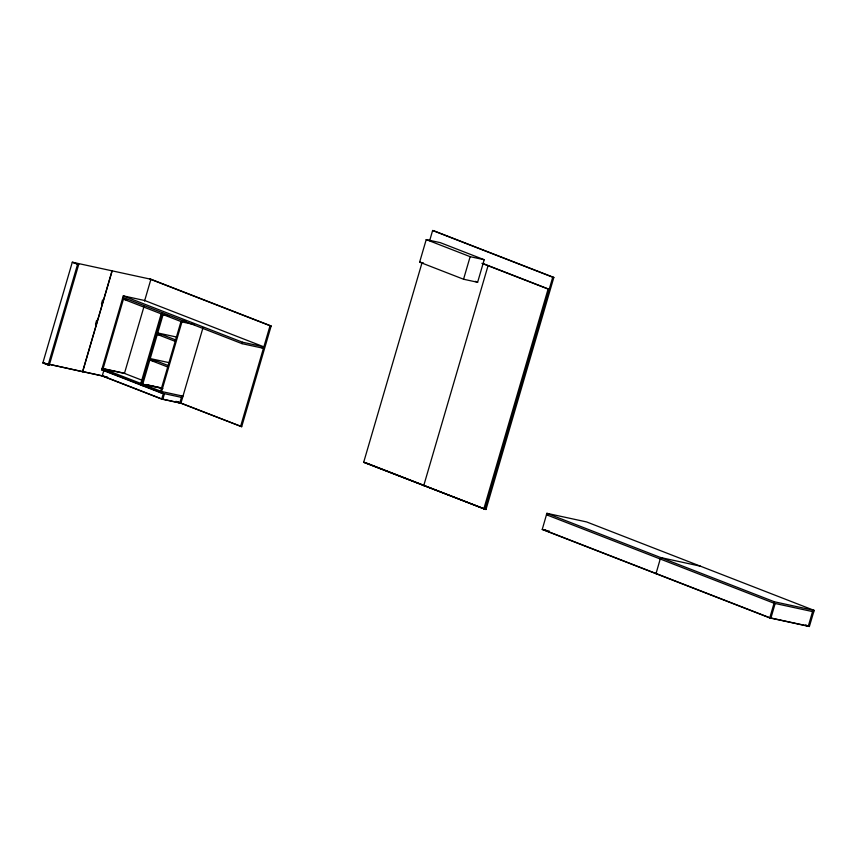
<?xml version="1.0" encoding="UTF-8"?>
<svg xmlns="http://www.w3.org/2000/svg" width="857" height="857" viewBox="0 0 857 857"><rect width="100%" height="100%" fill="white"/><g stroke="black" fill="none" stroke-linecap="round" stroke-linejoin="round"><path stroke-width="1.29" d="M73.402 262.446L78.694 264.513L49.245 365.221L48.142 364.986L42.85 362.929L72.299 262.21L151.025 279.275L271.144 325.981L241.695 426.69L175.942 401.322M48.142 364.986L77.591 264.267L72.299 262.21M95.513 324.182L96.637 320.357M101.48 303.785L102.594 299.961M82.551 371.702L111.999 270.983M182.552 397.605L161.159 392.967L101.683 369.849L123.312 295.879L144.704 300.518L263.87 346.849L242.477 342.211L123.312 295.879M103.879 370.32L102.229 375.966L161.705 399.083L180.902 403.251L202.959 327.813M144.533 301.086L150.875 279.403M144.062 306.324L124.447 373.406L103.054 368.767L123.419 299.157L127.19 299.971M140.837 383.454L161.191 313.844M162.573 312.762L141.373 385.275L143.88 385.821M160.634 391.146L180.988 321.536M161.159 392.967L182.359 320.454L186.14 321.279M161.705 399.083L163.355 393.449L105.122 370.802M164.458 393.684L162.809 399.33L103.333 376.202M181.448 397.369L179.799 403.004L176.081 401.569M260.957 347.331L263.442 348.296L242.049 343.657L242.477 342.211M240.592 426.454L270.041 325.735L149.921 279.039M419.63 262.156L426.229 239.596L440.294 242.649L484.205 259.725L477.617 282.285L463.551 279.232L419.63 262.156L423.465 262.992M429.625 240.763L432.624 230.501L433.717 230.747L553.836 277.443L485.983 509.497L363.668 462.319L422.008 262.81M463.551 279.232L470.15 256.671L426.229 239.596M483.787 509.015L548.105 289.055L481.923 263.324M432.624 230.501L552.744 277.207L484.891 509.251L364.771 462.555M542.235 529.444L546.884 513.322L586.617 521.934L814.15 610.398L809.372 626.499L769.768 617.908L542.235 529.444L545.909 530.247M546.884 513.322L774.428 601.785L774 603.232L813.722 611.844M769.768 617.908L774.064 603.242L546.455 514.768L547.623 515.025M775.157 603.489L770.872 618.154L543.338 529.69M812.565 611.598L808.28 626.253L805.805 625.299M470.15 256.671L484.205 259.725M552.744 277.207L553.836 277.443M489.143 265.938L488.051 265.702L423.722 485.662L424.826 485.908M548.105 289.055L549.208 289.291L483.016 263.56M77.591 264.267L78.694 264.513M270.041 325.735L271.144 325.981M169.397 315.944L163.098 314.583L142.744 384.193L162.873 388.564M194.518 324.632L181.941 321.911L122.465 298.782M176.606 337.047L157.731 332.955L175.61 339.908M161.084 335.226L157.302 334.401L175.192 341.354M169.108 362.661L150.232 358.58L168.122 365.532M156.103 361.386L149.814 360.026L167.693 366.978M104.618 368.938L123.494 373.031L142.101 380.262M101.683 369.849L104.2 370.395M145.872 384.547L159.713 387.546M145.572 384.643L161.93 388.189M42.85 362.929L47.949 364.032M50.542 364.6L82.679 371.724L112.128 271.005L111.046 270.608M83.011 371.638L103.676 376.116M107.254 377.048L44.071 363.197M104.286 376.577L106.9 377.144M161.855 398.955L178.845 402.64M363.668 462.319L365.864 462.791M544.281 530.055L549.444 531.179M700.383 566.166L660.651 557.553L656.001 573.676L657.105 573.922M774.428 601.785L814.15 610.398M769.918 617.779L807.326 625.889M475.174 281.332L477.617 282.285M122.883 297.336L242.049 343.657M805.666 625.053L809.372 626.499M367.107 463.273L485.983 509.497M182.027 395.784L182.97 396.159L161.587 391.52L102.101 368.392M178.535 402.137L241.695 426.69M43.953 363.164L49.245 365.221"/></g></svg>
